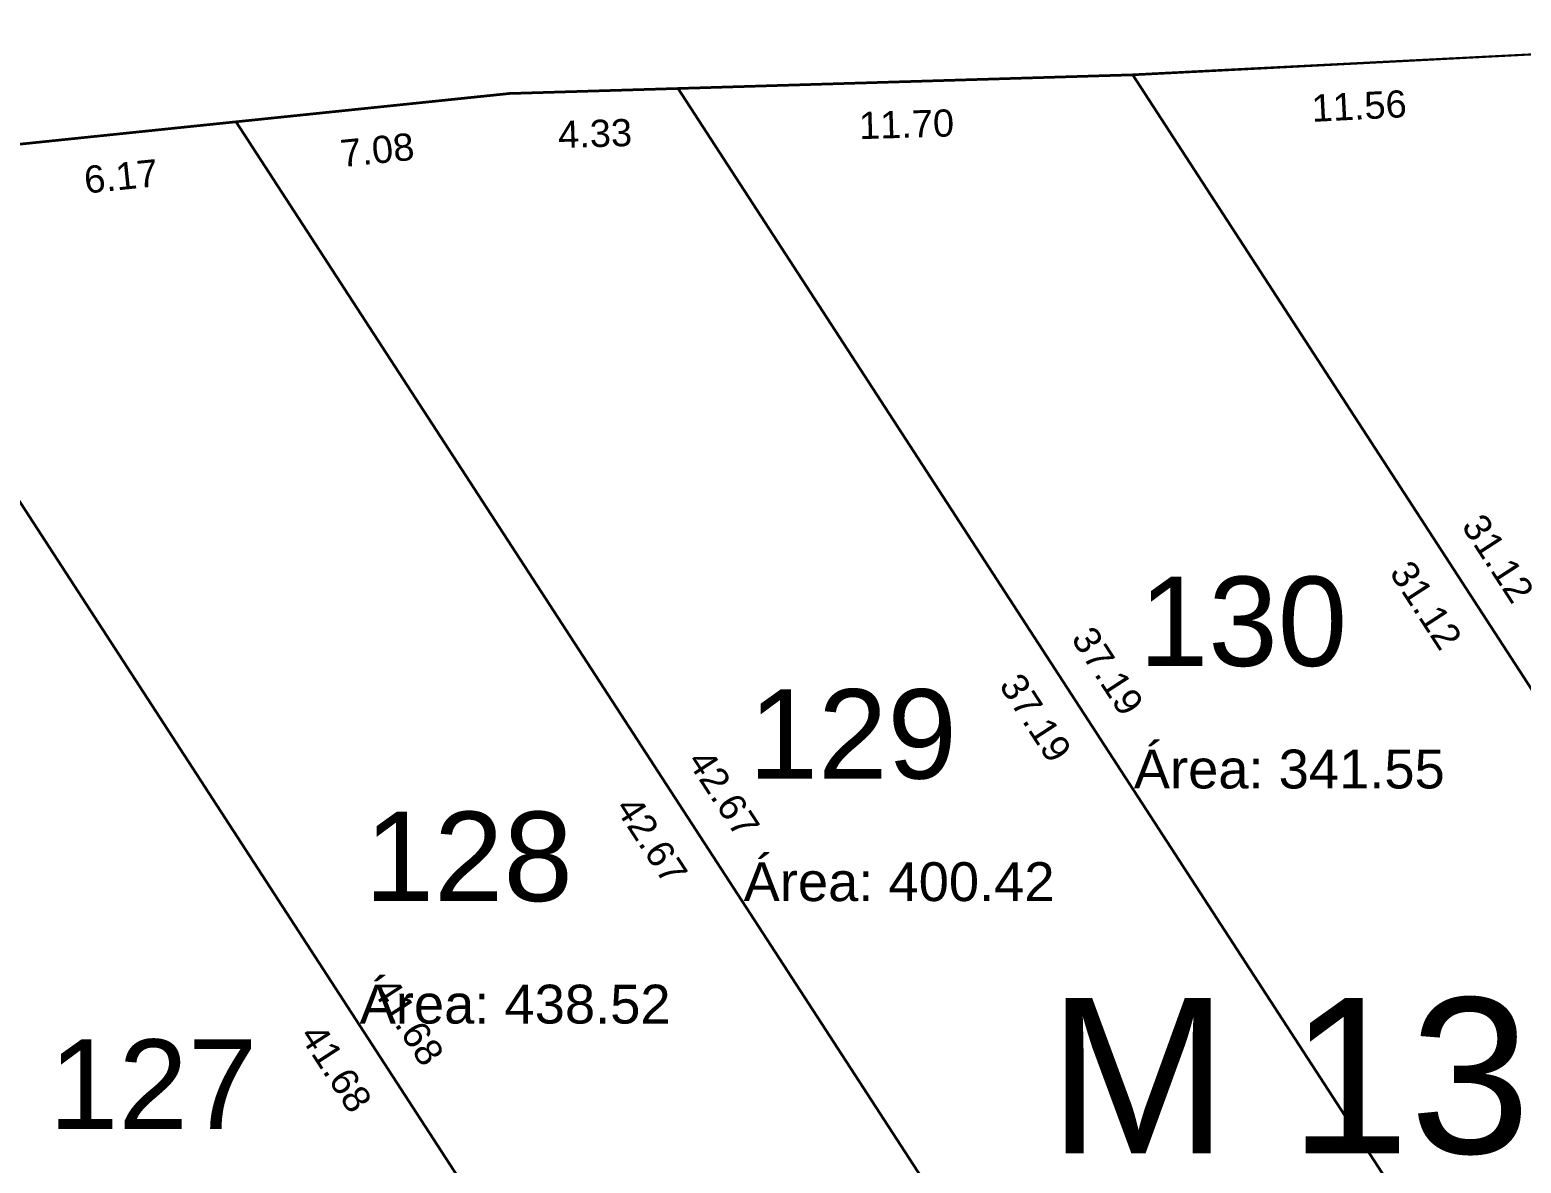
# Model space of a CAD drawing. Header units: metres. Extents: x 859577 to 860336, y 1645916 to 1646650.
# Drawn here: x 859923.1 to 859961.47, y 1646375.83 to 1646404.98 of the extents above; entities that cross this region are included whole.
import ezdxf

# ---------------------------------------------------------------- set-up
doc = ezdxf.new("R2010")
doc.units = ezdxf.units.M
for name, color, linetype in [('A-MZ_6', 2, 'Continuous'), ('A-NUMERO LOTE', 251, 'Continuous'), ('A-SENDEROS', 97, 'Continuous'), ('A-ZONA VERDE', 103, 'Continuous'), ('C-PROP', 7, 'Continuous'), ('C-PROP-LINE', 230, 'Continuous'), ('C-PROP-LINE-TEXT', 7, 'Continuous'), ('CVL_CUADCON_TIT', 7, 'Continuous')]:
    doc.layers.add(name, color=color, linetype=linetype)
doc.styles.add('ARIAL', font='arial.ttf')
doc.styles.get("Standard").update_dxf_attribs({"font": 'arial.ttf'})

msp = doc.modelspace()

# ---------------------------------------------------------------- linework, layer by layer
at = {"layer": 'A-SENDEROS', "lineweight": 9, "flags": 128}
msp.add_lwpolyline([(859874.4622, 1646239.04074), (859895.17378, 1646249.72591), (859898.32511, 1646251.73756), (859911.61528, 1646263.20209), (859920.46973, 1646273.1779), (859931.74546, 1646288.71319), (859933.60991, 1646295.03966), (859933.1013, 1646306.84994), (859925.29812, 1646323.34973), (859922.85376, 1646341.04464), (859921.26053, 1646347.09991), (859922.14155, 1646347.68462), (859914.89024, 1646377.65247), (859922.25906, 1646401.97659), (859935.44768, 1646403.35216), (859939.77489, 1646403.48144), (859951.48177, 1646403.81473), (859967.66404, 1646404.67243), (859984.51297, 1646415.01172), (860001.01598, 1646437.67597)], dxfattribs=at)
at = {"layer": 'A-ZONA VERDE', "flags": 128}
msp.add_lwpolyline([(859925.25511, 1646323.70778), (859922.84693, 1646341.02758), (859921.26053, 1646347.09991), (859922.14419, 1646347.67371), (859914.88414, 1646377.63233), (859916.75722, 1646383.81529), (859922.25906, 1646401.97659), (859935.44085, 1646403.3351), (859939.76806, 1646403.46438), (859951.46444, 1646403.81383), (859967.65721, 1646404.65536), (859984.51297, 1646415.01172), (859996.60123, 1646396.03465), (860018.73907, 1646410.40975), (860001.02413, 1646437.69099)], dxfattribs=at)
at = {"layer": 'C-PROP-LINE', "color": 2, "lineweight": 30}
for points in [[(859968.4174, 1646377.73362), (859951.47127, 1646403.83089), (859963.01303, 1646404.41846), (859976.80435, 1646383.17965)], [(859968.4174, 1646377.73362), (859951.47127, 1646403.83089), (859963.01303, 1646404.41846), (859976.80435, 1646383.17965)], [(859939.77489, 1646403.48144), (859951.47127, 1646403.83089), (859968.4174, 1646377.73362), (859960.03046, 1646372.2876)], [(859939.77489, 1646403.48144), (859951.47127, 1646403.83089), (859968.4174, 1646377.73362), (859960.03046, 1646372.2876)], [(859960.03046, 1646372.2876), (859951.64351, 1646366.84158), (859928.40673, 1646402.62653), (859935.44768, 1646403.35216), (859939.77489, 1646403.48144)], [(859960.03046, 1646372.2876), (859951.64351, 1646366.84158), (859928.40673, 1646402.62653), (859935.44768, 1646403.35216), (859939.77489, 1646403.48144)], [(859920.5571, 1646396.35303), (859922.26589, 1646401.99366), (859928.40673, 1646402.62653), (859951.64351, 1646366.84158), (859943.25657, 1646361.39556)], [(859920.5571, 1646396.35303), (859922.26589, 1646401.99366), (859928.40673, 1646402.62653), (859951.64351, 1646366.84158), (859943.25657, 1646361.39556)], [(859943.25657, 1646361.39556), (859934.86962, 1646355.94954), (859916.76405, 1646383.83235), (859920.5571, 1646396.35303)], [(859943.25657, 1646361.39556), (859934.86962, 1646355.94954), (859916.76405, 1646383.83235), (859920.5571, 1646396.35303)]]:
    msp.add_lwpolyline(points, close=True, dxfattribs=at)
at = {"layer": 'CVL_CUADCON_TIT', "color": 7, "lineweight": 18, "true_color": 0xffffff, "flags": 128}
msp.add_lwpolyline([(859874.4622, 1646239.04074), (859895.17378, 1646249.72591), (859898.32511, 1646251.73756), (859911.61528, 1646263.20209), (859920.46973, 1646273.1779), (859931.74546, 1646288.71319), (859933.60991, 1646295.03966), (859933.1013, 1646306.84994), (859925.29812, 1646323.34973), (859922.85376, 1646341.04464), (859921.26053, 1646347.09991), (859922.14155, 1646347.68462), (859914.89024, 1646377.65247), (859922.25906, 1646401.97659), (859935.44768, 1646403.35216), (859939.77489, 1646403.48144), (859951.48177, 1646403.81473), (859967.66404, 1646404.67243), (859984.51297, 1646415.01172), (860001.01598, 1646437.67597)], dxfattribs=at)

# ---------------------------------------------------------------- texts
at = {"layer": 'A-MZ_6', "color": 6, "insert": (859949.28792, 1646380.07938), "char_height": 4, "attachment_point": 1, "style": 'ARIAL'}
msp.add_mtext_dynamic_manual_height_columns('M 13', width=20.3715264, gutter_width=1, heights=[-4.08731], dxfattribs=at)
at = {"layer": 'A-NUMERO LOTE', "color": 251, "true_color": 0x636466, "style": 'ARIAL'}
for s, p in [(' 130', (859950.7405, 1646388.61804)), (' 129', (859940.70006, 1646385.72031)), (' 128', (859930.82128, 1646382.56984)), (' 127', (859922.70381, 1646376.71008))]:
    msp.add_text(s, height=2.3, dxfattribs=at).set_placement(p)
at = {"layer": 'C-PROP', "color": 252, "true_color": 0x939598, "style": 'ARIAL'}
for s, p in [('Área: 341.55', (859951.50363, 1646385.46696)), ('Área: 400.42', (859941.46606, 1646382.56923)), ('Área: 438.52', (859931.58851, 1646379.41876))]:
    msp.add_text(s, height=1, dxfattribs=at).set_placement(p)
at = {"layer": 'C-PROP-LINE-TEXT', "color": 252, "linetype": 'Continuous', "lineweight": 0, "true_color": 0x939598, "char_height": 0.7}
for s, insert, attachment_point, rotation in [('11.56', (859957.28028, 1646403.37564), 2, 2.914316), ('11.70', (859945.64548, 1646402.9065), 2, 1.711292), ('4.33', (859937.63368, 1646402.66713), 2, 1.711292), ('7.08', (859932.00409, 1646402.24329), 2, 5.884079), ('6.17', (859925.4132, 1646401.56404), 2, 5.884079), ('31.12', (859960.57336, 1646391.19071), 8, 302.997482), ('31.12', (859959.31532, 1646390.3738), 2, 302.997482), ('37.19', (859950.5317, 1646388.29297), 8, 302.997482), ('37.19', (859949.27365, 1646387.47607), 2, 302.997482), ('42.67', (859940.65414, 1646385.1425), 8, 302.997482), ('42.67', (859939.3961, 1646384.3256), 2, 302.997482), ('41.68', (859932.53586, 1646379.28275), 8, 302.997482), ('41.68', (859931.27781, 1646378.46584), 2, 302.997482)]:
    msp.add_mtext(s, dxfattribs=dict(at, insert=insert, attachment_point=attachment_point, rotation=rotation))

doc.saveas('drawing.dxf')
